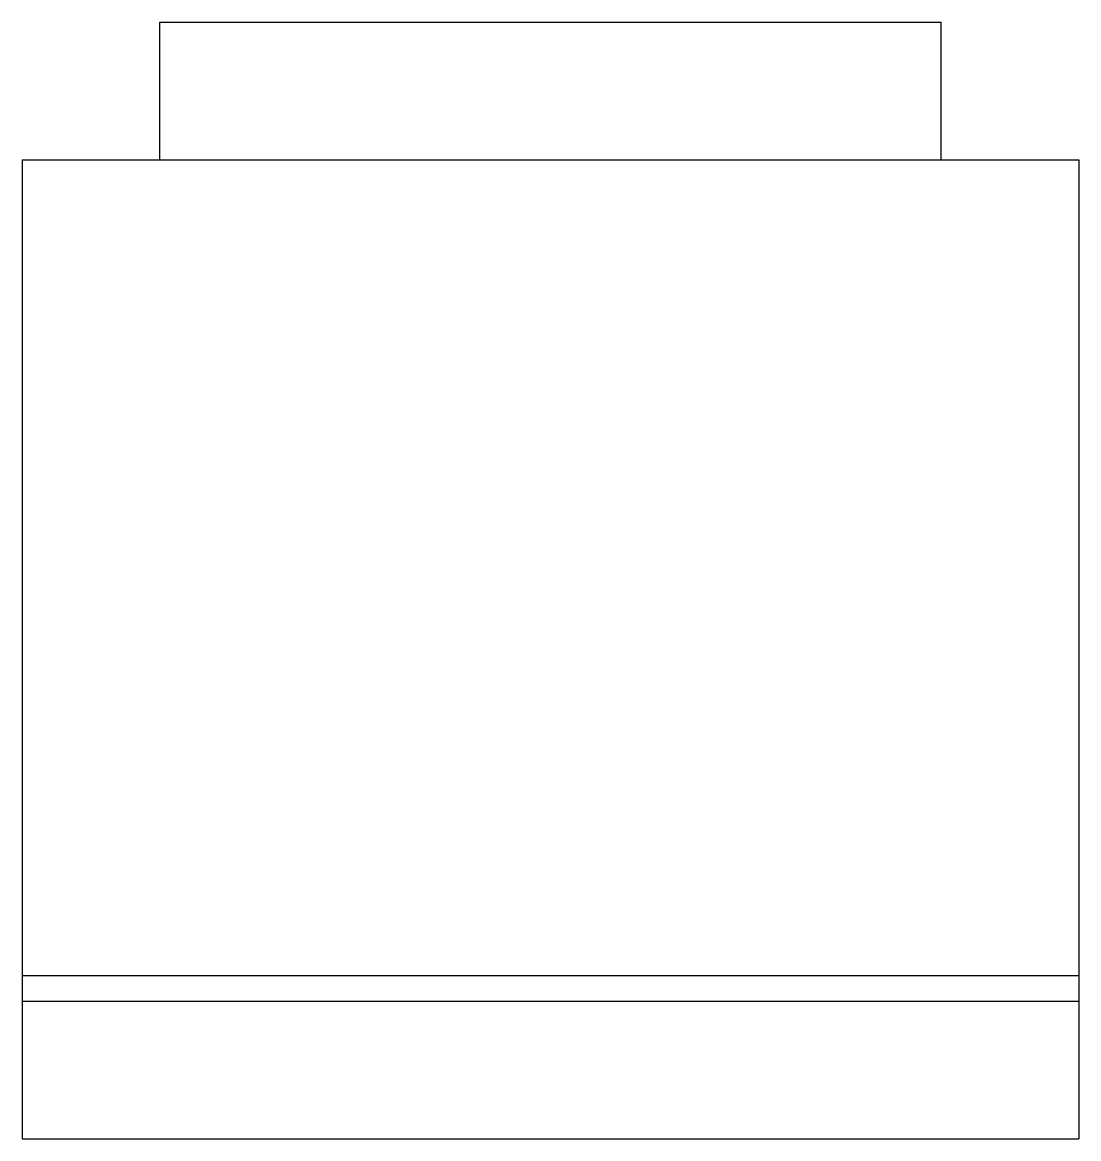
# Model space of a CAD drawing. Header units: metres. Extents: x -0.308 to 0.308, y -0.65 to 0.
import ezdxf

# ---------------------------------------------------------------- set-up
doc = ezdxf.new("R2010")
doc.units = ezdxf.units.M

msp = doc.modelspace()

# ---------------------------------------------------------------- linework, layer by layer
for p, q in [((-0.2275, 0), (0.2275, 0)), ((-0.2275, -0.08), (-0.2275, 0)), ((0.2275, -0.08), (0.2275, 0)), ((-0.3075, -0.08), (0.3075, -0.08)), ((-0.3075, -0.08), (-0.3075, -0.51445)), ((0.3075, -0.08), (0.3075, -0.51445)), ((-0.3075, -0.51445), (-0.3075, -0.65)), ((0.3075, -0.51445), (0.3075, -0.65)), ((-0.3075, -0.555), (0.3075, -0.555)), ((-0.3075, -0.57), (0.3075, -0.57)), ((-0.3075, -0.65), (0.3075, -0.65))]:
    msp.add_line(p, q)

doc.saveas('drawing.dxf')
